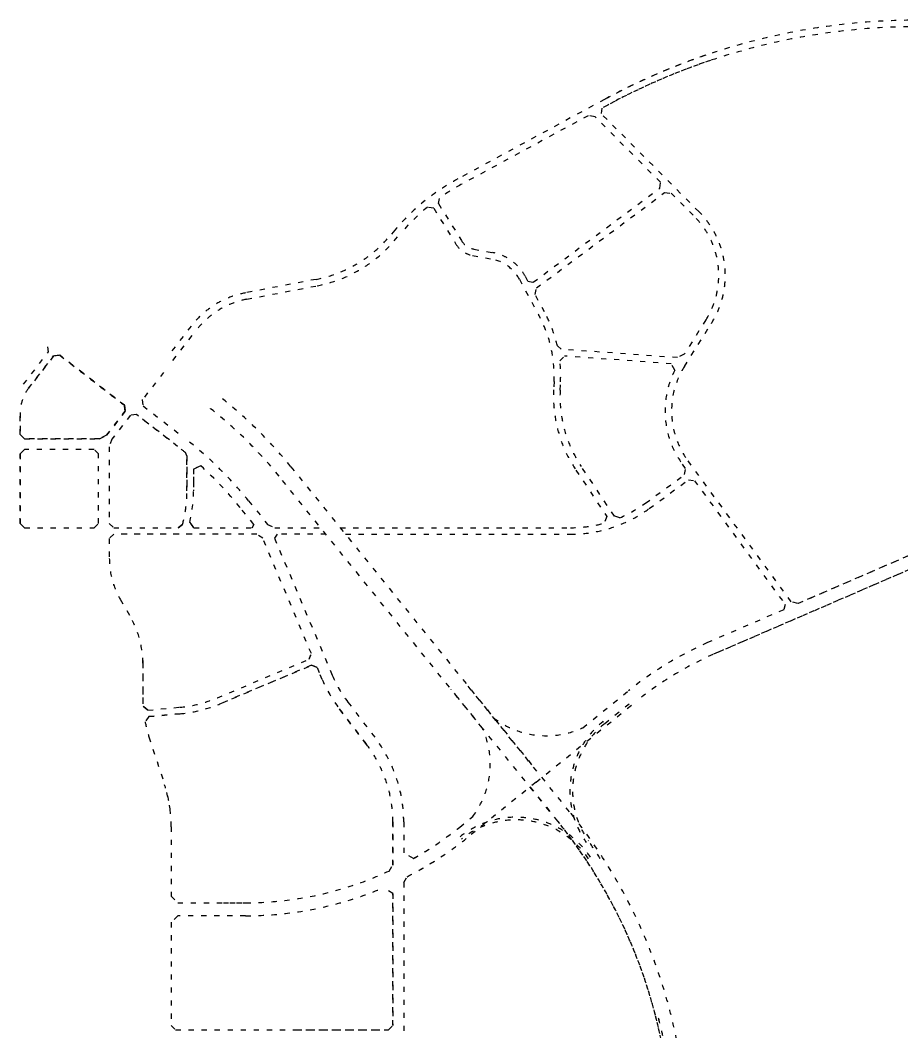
# Model space of a CAD drawing. Header units: millimetres. Extents: x 19715 to 35549, y 3563 to 14826.
# Drawn here: x 19715 to 21744, y 11551 to 13881 of the extents above; entities that cross this region are included whole.
import ezdxf

# ---------------------------------------------------------------- set-up
doc = ezdxf.new("R2010")
doc.units = ezdxf.units.MM
doc.linetypes.add('ACAD_ISO03W100', pattern=[30, 12, -18])
doc.layers.get('0').update_dxf_attribs({"color": 9, "linetype": 'ACAD_ISO03W100'})

msp = doc.modelspace()

# ---------------------------------------------------------------- linework, layer by layer
for p, q in [((21060.4, 13698.3), (20722.6, 13515.2)), ((21060.4, 13698.3), (20722.6, 13515.2)), ((21053.8, 13677.7), (21052, 13665.8)), ((21053.8, 13677.7), (21052, 13665.8)), ((21067.5, 13685.1), (21053.8, 13677.7)), ((21067.5, 13685.1), (21053.8, 13677.7)), ((21022.4, 13660.7), (20729.7, 13502)), ((21022.4, 13660.7), (20729.7, 13502)), ((21038.3, 13658.4), (21022.4, 13660.7)), ((21038.3, 13658.4), (21022.4, 13660.7)), ((21188.7, 13507.3), (21038.3, 13658.4)), ((21188.7, 13507.3), (21038.3, 13658.4)), ((21277.5, 13439.4), (21052, 13665.8)), ((21277.5, 13439.4), (21052, 13665.8)), ((20896.2, 13277.3), (21187.7, 13494.2)), ((20896.2, 13277.3), (21187.7, 13494.2)), ((21187.7, 13494.2), (21188.7, 13507.3)), ((21187.7, 13494.2), (21188.7, 13507.3)), ((20903.4, 13264), (21198.4, 13483.5)), ((20903.4, 13264), (21198.4, 13483.5)), ((21198.4, 13483.5), (21213.5, 13482.4)), ((21198.4, 13483.5), (21213.5, 13482.4)), ((21213.5, 13482.4), (21266.9, 13428.8)), ((21213.5, 13482.4), (21266.9, 13428.8)), ((20667.2, 13447.6), (20718.1, 13365.2)), ((20667.2, 13447.6), (20718.1, 13365.2)), ((20678.2, 13458.3), (20730.9, 13373.1)), ((20678.2, 13458.3), (20730.9, 13373.1)), ((20577.5, 13397.4), (20564.4, 13382)), ((20577.5, 13397.4), (20564.4, 13382)), ((20759.3, 13353.6), (20802.6, 13345.6)), ((20759.3, 13353.6), (20802.6, 13345.6)), ((20756.5, 13338.9), (20799.8, 13330.8)), ((20756.5, 13338.9), (20799.8, 13330.8)), ((20396.3, 13283.9), (20233.9, 13252.9)), ((20396.3, 13283.9), (20233.9, 13252.9)), ((20864.2, 13284), (20908.8, 13201.7)), ((20864.2, 13284), (20908.8, 13201.7)), ((20877.4, 13291.1), (20883.4, 13280.1)), ((20877.4, 13291.1), (20883.4, 13280.1)), ((20883.4, 13280.1), (20896.2, 13277.3)), ((20883.4, 13280.1), (20896.2, 13277.3)), ((20900.1, 13249.2), (20903.4, 13264)), ((20900.1, 13249.2), (20903.4, 13264)), ((20922, 13208.8), (20900.1, 13249.2)), ((20922, 13208.8), (20900.1, 13249.2)), ((21293.4, 13190.5), (21243.7, 13111.3)), ((21293.4, 13190.5), (21243.7, 13111.3)), ((21243.8, 13083.4), (21306.1, 13182.5)), ((21243.8, 13083.4), (21306.1, 13182.5)), ((20108.7, 13176.1), (20054.9, 13106.6)), ((20108.7, 13176.1), (20054.9, 13106.6)), ((20960.5, 13122.9), (20951.5, 13130.6)), ((20960.5, 13122.9), (20951.5, 13130.6)), ((21228.4, 13103.6), (20960.5, 13122.9)), ((21228.4, 13103.6), (20960.5, 13122.9)), ((20957.3, 13096.2), (20968, 13107.3)), ((20957.3, 13096.2), (20968, 13107.3)), ((21213.7, 13089.6), (20968, 13107.3)), ((21213.7, 13089.6), (20968, 13107.3)), ((21221.9, 13075.1), (21213.7, 13089.6)), ((21221.9, 13075.1), (21213.7, 13089.6)), ((21243.7, 13111.3), (21228.4, 13103.6)), ((21243.7, 13111.3), (21228.4, 13103.6)), ((20943.9, 13048.5), (20943, 13029.6)), ((20943.9, 13048.5), (20943, 13029.6)), ((20958, 13028.9), (20958.9, 13047.7)), ((20958, 13028.9), (20958.9, 13047.7)), ((21246.6, 12848.4), (21239.3, 12858.4)), ((21246.6, 12848.4), (21239.3, 12858.4)), ((21489.9, 12541.4), (21251.5, 12867.2)), ((21489.9, 12541.4), (21251.5, 12867.2)), ((20338.2, 12852.6), (20897.2, 12160.3)), ((20994.2, 12844.6), (21065.3, 12737.8)), ((20994.2, 12844.6), (21065.3, 12737.8)), ((21082.8, 12738.6), (21006.7, 12852.9)), ((21082.8, 12738.6), (21006.7, 12852.9)), ((21154.3, 12768.5), (21244.4, 12834.5)), ((21154.3, 12768.5), (21244.4, 12834.5)), ((21244.4, 12834.5), (21246.6, 12848.4)), ((21244.4, 12834.5), (21246.6, 12848.4)), ((21163.1, 12756.4), (21253.3, 12822.4)), ((21163.1, 12756.4), (21253.3, 12822.4)), ((21253.3, 12822.4), (21267.3, 12820.2)), ((21253.3, 12822.4), (21267.3, 12820.2)), ((21267.3, 12820.2), (21475.8, 12535.3)), ((21267.3, 12820.2), (21475.8, 12535.3)), ((22067.2, 12780.4), (21505, 12537.3)), ((22032.9, 12765.6), (21505, 12537.3)), ((21065.3, 12737.8), (21059.7, 12722.6)), ((21065.3, 12737.8), (21059.7, 12722.6)), ((21095, 12734.9), (21082.8, 12738.6)), ((21095, 12734.9), (21082.8, 12738.6)), ((20451.7, 12712), (20981.5, 12712)), ((20451.7, 12712), (20981.5, 12712)), ((20463.9, 12697), (20981.5, 12697)), ((20463.9, 12697), (20981.5, 12697)), ((21505, 12537.3), (21489.9, 12541.4))]:
    msp.add_line(p, q)
for points in [[(20678.2, 13458.3), (20681, 13471.8)], [(20678.2, 13458.3), (20681, 13471.8)], [(20667.2, 13447.6), (20652.4, 13450)], [(20667.2, 13447.6), (20652.4, 13450)], [(20575.9, 13372.3), (20588.9, 13387.7)], [(20575.9, 13372.3), (20588.9, 13387.7)], [(20236.7, 13238.2), (20399.1, 13269.2)], [(20236.7, 13238.2), (20399.1, 13269.2)], [(20066.8, 13097.4), (20120.6, 13166.9)], [(20066.8, 13097.4), (20120.6, 13166.9)], [(19723, 13042.5), (19780.4, 13116.7)], [(19723, 13042.5), (19780.4, 13116.7)], [(19723, 13042.5), (19780.4, 13116.7)], [(19780.4, 13116.7), (19778.6, 13130.7)], [(19780.4, 13116.7), (19778.6, 13130.7)], [(19780.4, 13116.7), (19778.6, 13130.7)], [(19734.8, 13033.3), (19792.3, 13107.5)], [(19734.8, 13033.3), (19792.3, 13107.5)], [(19734.8, 13033.3), (19792.3, 13107.5)], [(19792.3, 13107.5), (19806.3, 13109.3)], [(19792.3, 13107.5), (19806.3, 13109.3)], [(19792.3, 13107.5), (19806.3, 13109.3)], [(19806.3, 13109.3), (19955.2, 12994.1)], [(19806.3, 13109.3), (19955.2, 12994.1)], [(19806.3, 13109.3), (19955.2, 12994.1)], [(19997.2, 13007.5), (19996.4, 13006.5), (19998.2, 12992.4), (20016.3, 12978.4)], [(19997.2, 13007.5), (19996.4, 13006.5), (19998.2, 12992.4), (20016.3, 12978.4)], [(19715.5, 12927), (19715.5, 12976.7)], [(19715.5, 12927), (19715.5, 12976.7)], [(19715.5, 12927), (19715.5, 12976.7)], [(19957, 12980.1), (19914.3, 12924.9)], [(19957, 12980.1), (19914.3, 12924.9)], [(19957, 12980.1), (19914.3, 12924.9)], [(19955.2, 12994.1), (19957, 12980.1)], [(19955.2, 12994.1), (19957, 12980.1)], [(19955.2, 12994.1), (19957, 12980.1)], [(19982.9, 12972.7), (19968.9, 12970.9), (19926.6, 12916.3), (19920.5, 12898.4), (19920.5, 12722), (19930.5, 12712), (20079.1, 12712)], [(19982.9, 12972.7), (19968.9, 12970.9), (19926.6, 12916.3), (19920.5, 12898.4), (19920.5, 12722), (19930.5, 12712), (20079.1, 12712)], [(19982.9, 12972.7), (19968.9, 12970.9), (19926.6, 12916.3), (19920.5, 12898.4), (19920.5, 12722), (19930.5, 12712), (20079.1, 12712)], [(20077.5, 12899.4), (19982.9, 12972.7)], [(20058.6, 12914.1), (19982.9, 12972.7)], [(20058.6, 12914.1), (19982.9, 12972.7)], [(19725.5, 12917), (19715.5, 12927)], [(19725.5, 12917), (19715.5, 12927)], [(19725.5, 12917), (19715.5, 12927)], [(19898.2, 12917), (19725.5, 12917)], [(19898.2, 12917), (19725.5, 12917)], [(19898.2, 12917), (19725.5, 12917)], [(19914.3, 12924.9), (19898.2, 12917)], [(19914.3, 12924.9), (19898.2, 12917)], [(19914.3, 12924.9), (19898.2, 12917)], [(19715.5, 12882), (19725.5, 12892)], [(19715.5, 12882), (19725.5, 12892)], [(19715.5, 12882), (19725.5, 12892)], [(19715.5, 12722), (19715.5, 12882)], [(19715.5, 12722), (19715.5, 12882)], [(19715.5, 12722), (19715.5, 12882)], [(19725.5, 12712), (19885.5, 12712), (19895.5, 12722), (19895.5, 12882), (19885.5, 12892), (19725.5, 12892)], [(19725.5, 12712), (19885.5, 12712), (19895.5, 12722), (19895.5, 12882), (19885.5, 12892), (19725.5, 12892)], [(19725.5, 12712), (19885.5, 12712), (19895.5, 12722), (19895.5, 12882), (19885.5, 12892), (19725.5, 12892)], [(20099.2, 12877.4), (20095.5, 12885.1)], [(20099.2, 12877.4), (20099.2, 12796.8)], [(20099.2, 12852.2), (20099.2, 12796.8)], [(20099.2, 12852.2), (20099.2, 12796.8)], [(20114.2, 12847.1), (20131, 12854.5)], [(20114.2, 12847.1), (20114.2, 12796.8)], [(20114.2, 12829.4), (20114.2, 12796.8)], [(20114.2, 12829.4), (20114.2, 12796.8)], [(20778.6, 12251.4), (20311, 12830.6)], [(20252.7, 12719.8), (20221.5, 12758.4)], [(19725.5, 12712), (19715.5, 12722)], [(19725.5, 12712), (19715.5, 12722)], [(19725.5, 12712), (19715.5, 12722)], [(20088.8, 12719.4), (20079.1, 12712)], [(20088.8, 12719.4), (20079.1, 12712)], [(20088.8, 12719.4), (20079.1, 12712)], [(20115.3, 12712), (20105.6, 12724.4)], [(20115.3, 12712), (20105.6, 12724.4)], [(20115.3, 12712), (20105.6, 12724.4)], [(20252.7, 12719.8), (20249, 12712)], [(22010.1, 12723.1), (21309.4, 12420)], [(19930.5, 12697), (19920.5, 12687)], [(19930.5, 12697), (19920.5, 12687)], [(19930.5, 12697), (19920.5, 12687)], [(20259.7, 12697), (19930.5, 12697)], [(20201.2, 12697), (19930.5, 12697)], [(20201.2, 12697), (19930.5, 12697)], [(20115.3, 12712), (20249, 12712)], [(20115.3, 12712), (20191.3, 12712)], [(20115.3, 12712), (20191.3, 12712)], [(20273.6, 12687.8), (20259.7, 12697)], [(20306.8, 12697), (20300.7, 12687.8)], [(20418.9, 12697), (20306.8, 12697)], [(19920.5, 12687), (19920.5, 12641.1)], [(19920.5, 12687), (19920.5, 12641.1)], [(19920.5, 12687), (19920.5, 12641.1)], [(20385.4, 12422.3), (20273.6, 12687.8)], [(20300.7, 12687.8), (20433.7, 12372.2)], [(19945.6, 12547.4), (19969.1, 12506.6)], [(19945.6, 12547.4), (19969.1, 12506.6)], [(19945.6, 12547.4), (19969.1, 12506.6)], [(21475.8, 12535.3), (21472.5, 12523.3), (21297.4, 12447.6)], [(20380.1, 12409.2), (20385.4, 12422.3)], [(20380.1, 12409.2), (20385.4, 12422.3)], [(20380.1, 12409.2), (20385.4, 12422.3)], [(19997.6, 12406.2), (19997.6, 12320.9)], [(19997.6, 12406.2), (19997.6, 12320.9)], [(19997.6, 12406.2), (19997.6, 12320.9)], [(20169.2, 12320.4), (20380.1, 12409.2)], [(20169.2, 12320.4), (20380.1, 12409.2)], [(20169.2, 12320.4), (20380.1, 12409.2)], [(20175.1, 12306.5), (20385.9, 12395.4)], [(20175.1, 12306.5), (20385.9, 12395.4)], [(20175.1, 12306.5), (20385.9, 12395.4)], [(20385.9, 12395.4), (20399, 12390.1)], [(20385.9, 12395.4), (20399, 12390.1)], [(20385.9, 12395.4), (20399, 12390.1)], [(20399, 12390.1), (20410.6, 12362.5)], [(20399, 12390.1), (20410.6, 12362.5)], [(20399, 12390.1), (20410.6, 12362.5)], [(20979.7, 12058.1), (20738, 12357.4)], [(20952.5, 12036.1), (20707.1, 12340)], [(21010.3, 12251.6), (21115.2, 12336.4)], [(20009.1, 12292), (19998.2, 12301.3)], [(20009.1, 12292), (19998.2, 12301.3)], [(20009.1, 12292), (19998.2, 12301.3)], [(20009.1, 12292), (20082, 12298.6)], [(20009.1, 12292), (20082, 12298.6)], [(20009.1, 12292), (20082, 12298.6)], [(20469.4, 12310.5), (20532.9, 12227.3)], [(21060.8, 12261.6), (21130.3, 12317.7)], [(20011.7, 12277.2), (20002.8, 12265.3)], [(20011.7, 12277.2), (20002.8, 12265.3)], [(20011.7, 12277.2), (20002.8, 12265.3)], [(20011.7, 12277.2), (20083.3, 12283.7)], [(20011.7, 12277.2), (20083.3, 12283.7)], [(20011.7, 12277.2), (20083.3, 12283.7)], [(20449.5, 12295.4), (20513, 12212.2)], [(20449.5, 12295.4), (20513, 12212.2)], [(20449.5, 12295.4), (20513, 12212.2)], [(20011.7, 12230.6), (20047.6, 12120.4)], [(20011.7, 12230.6), (20047.6, 12120.4)], [(20011.7, 12230.6), (20047.6, 12120.4)], [(20902.4, 12126), (20745.8, 11999.5)], [(20727, 12022.9), (20756.8, 12047)], [(20063, 12023.6), (20062.9, 11863.6)], [(20063, 12023.6), (20062.9, 11863.6)], [(20573, 12034.7), (20573, 11935.2)], [(20573, 12034.7), (20573, 11935.2)], [(20573, 12034.7), (20573, 11935.2)], [(20598, 12034.7), (20598, 11963.4)], [(20598, 12034.7), (20598, 11963.4)], [(20598, 12034.7), (20598, 11963.4)], [(20620.3, 11950.4), (20598, 11963.4)], [(20620.3, 11950.4), (20598, 11963.4)], [(20620.3, 11950.4), (20598, 11963.4)], [(20564.3, 11921.6), (20573, 11935.2)], [(20564.3, 11921.6), (20573, 11935.2)], [(20564.3, 11921.6), (20573, 11935.2)], [(20598, 11895.3), (20606.1, 11908.6)], [(20598, 11895.3), (20606.1, 11908.6)], [(20598, 11895.3), (20606.1, 11908.6)], [(20573, 11869.5), (20552.1, 11883.4)], [(20573, 11869.5), (20552.1, 11883.4)], [(20573, 11869.5), (20552.1, 11883.4)], [(20598, 11895.3), (20598, 11184)], [(20598, 11895.3), (20598, 11184)], [(20598, 11895.3), (20598, 11184)], [(20062.9, 11863.6), (20077.9, 11848.6)], [(20062.9, 11863.6), (20077.9, 11848.6)], [(20573, 11869.5), (20573, 11566.1)], [(20573, 11869.5), (20573, 11566.1)], [(20573, 11869.5), (20573, 11566.1)], [(20077.9, 11848.6), (20233.8, 11848.6)], [(20077.9, 11848.6), (20233.8, 11848.6)], [(20183.1, 11848.6), (20233.8, 11848.6)], [(20077.9, 11818.6), (20062.9, 11803.6)], [(20077.9, 11818.6), (20062.9, 11803.6)], [(20233.8, 11818.6), (20077.9, 11818.6)], [(20233.8, 11818.6), (20077.9, 11818.6)], [(20233.8, 11818.6), (20200.3, 11818.6)], [(20062.9, 11803.6), (20062.9, 11566.1)], [(20062.9, 11803.6), (20062.9, 11566.1)], [(20062.9, 11566.1), (20072.9, 11556.1)], [(20062.9, 11566.1), (20072.9, 11556.1)], [(20072.9, 11556.1), (20563, 11556.1)], [(20072.9, 11556.1), (20563, 11556.1)], [(20351.3, 11556.1), (20563, 11556.1)], [(20563, 11556.1), (20573, 11566.1)], [(20563, 11556.1), (20573, 11566.1)], [(20563, 11556.1), (20573, 11566.1)]]:
    msp.add_lwpolyline(points)
for points in [[(20652.4, 13450, 0.045267), (20588.9, 13387.7)], [(20652.4, 13450, 0.045267), (20588.9, 13387.7)], [(20399.1, 13269.2, 0.17125), (20575.9, 13372.3)], [(20399.1, 13269.2, 0.17125), (20575.9, 13372.3)], [(20236.7, 13238.2, 0.182865), (20120.6, 13166.9)], [(20236.7, 13238.2, 0.182865), (20120.6, 13166.9)], [(20045.4, 13069.7), (19996.4, 13006.5), (19998.2, 12992.4), (20092.8, 12919.2, -0.058297), (20241, 12774.1), (20284.8, 12719.8), (20301.1, 12712), (20406.8, 12712)], [(19734.8, 13033.3, 0.166161), (19715.5, 12976.7)], [(19734.8, 13033.3, 0.166161), (19715.5, 12976.7)], [(19734.8, 13033.3, 0.166161), (19715.5, 12976.7)], [(20311, 12830.6, 0.058297), (20147.9, 12990.4)], [(20058.6, 12914.1), (19982.9, 12972.7), (19968.9, 12970.9), (19926.6, 12916.3), (19920.5, 12898.4), (19920.5, 12722), (19930.5, 12712), (20079.1, 12712), (20088.8, 12719.4, 0.067078), (20099.2, 12796.8), (20099.2, 12852.2)], [(20058.6, 12914.1), (19982.9, 12972.7), (19968.9, 12970.9), (19926.6, 12916.3), (19920.5, 12898.4), (19920.5, 12722), (19930.5, 12712), (20079.1, 12712), (20088.8, 12719.4, 0.067078), (20099.2, 12796.8), (20099.2, 12852.2)], [(20095.5, 12885.1, 0.006644), (20077.5, 12899.4)], [(20221.5, 12758.4, 0.038123), (20131, 12854.5)], [(20114.2, 12829.4), (20114.2, 12796.8, -0.059512), (20105.6, 12724.4), (20115.3, 12712), (20191.3, 12712)], [(20114.2, 12829.4), (20114.2, 12796.8, -0.059512), (20105.6, 12724.4), (20115.3, 12712), (20191.3, 12712)], [(20088.8, 12719.4, 0.067078), (20099.2, 12796.8)], [(20088.8, 12719.4, 0.067078), (20099.2, 12796.8)], [(20088.8, 12719.4, 0.067078), (20099.2, 12796.8)], [(20105.6, 12724.4, 0.059512), (20114.2, 12796.8)], [(20105.6, 12724.4, 0.059512), (20114.2, 12796.8)], [(20105.6, 12724.4, 0.059512), (20114.2, 12796.8)], [(22255.8, 12543.5, 0.074135), (22152.2, 12693.1), (22101.2, 12747.1), (22077.2, 12752.1), (21309.4, 12420)], [(20201.2, 12697), (19930.5, 12697), (19920.5, 12687), (19920.5, 12641.1, 0.131652), (19945.6, 12547.4), (19969.1, 12506.6, -0.131652), (19997.6, 12400.4), (19997.6, 12318.4, 0.014832), (19998.2, 12301.3), (20009.1, 12292), (20082, 12298.6, 0.077351), (20169.2, 12320.4), (20380.1, 12409.2), (20384, 12418.7)], [(20201.2, 12697), (19930.5, 12697), (19920.5, 12687), (19920.5, 12641.1, 0.131652), (19945.6, 12547.4), (19969.1, 12506.6, -0.131652), (19997.6, 12400.4), (19997.6, 12318.4, 0.014832), (19998.2, 12301.3), (20009.1, 12292), (20082, 12298.6, 0.077351), (20169.2, 12320.4), (20380.1, 12409.2), (20384, 12418.7)], [(19920.5, 12641.1, 0.131652), (19945.6, 12547.4)], [(19920.5, 12641.1, 0.131652), (19945.6, 12547.4)], [(19920.5, 12641.1, 0.131652), (19945.6, 12547.4)], [(19997.6, 12400.4, 0.131652), (19969.1, 12506.6)], [(19997.6, 12400.4, 0.131652), (19969.1, 12506.6)], [(19997.6, 12400.4, 0.131652), (19969.1, 12506.6)], [(21297.4, 12447.6, 0.065764), (21115.2, 12336.4)], [(20902.4, 12126), (21134.1, 12313, -0.065744), (21309.5, 12420.1)], [(20183.1, 11848.6), (20233.8, 11848.6, 0.109054), (20564.3, 11921.6), (20573, 11935.2), (20573, 12034.7, 0.164382), (20513, 12212.2), (20449.5, 12295.4, -0.063307), (20410.6, 12362.5), (20399, 12390.1), (20385.9, 12395.4), (20175.1, 12306.5, -0.077351), (20083.3, 12283.7), (20011.7, 12277.2), (20002.8, 12265.3, 0.0312), (20011.7, 12230.6), (20047.6, 12120.4, -0.048432), (20060.7, 12061.4, -0.048432)], [(20433.7, 12372.2, 0.063307), (20469.4, 12310.5)], [(20410.6, 12362.5, 0.063307), (20449.5, 12295.4)], [(20410.6, 12362.5, 0.063307), (20449.5, 12295.4)], [(20410.6, 12362.5, 0.063307), (20449.5, 12295.4)], [(19997.6, 12320.9, 0.016987), (19998.2, 12301.3)], [(19997.6, 12320.9, 0.016987), (19998.2, 12301.3)], [(19997.6, 12320.9, 0.016987), (19998.2, 12301.3)], [(20082, 12298.6, 0.077351), (20169.2, 12320.4)], [(20082, 12298.6, 0.077351), (20169.2, 12320.4)], [(20082, 12298.6, 0.077351), (20169.2, 12320.4)], [(20083.3, 12283.7, 0.077351), (20175.1, 12306.5)], [(20083.3, 12283.7, 0.077351), (20175.1, 12306.5)], [(20083.3, 12283.7, 0.077351), (20175.1, 12306.5)], [(20002.8, 12265.3, 0.0312), (20011.7, 12230.6)], [(20002.8, 12265.3, 0.0312), (20011.7, 12230.6)], [(20002.8, 12265.3, 0.0312), (20011.7, 12230.6)], [(20756.8, 12047, 0.276668), (20778.6, 12251.4)], [(20805.9, 12273.4, 0.276668), (21010.3, 12251.6)], [(21057.1, 12266.3, 0.395105), (21018.1, 11987.4)], [(21060.8, 12261.6, 0.395105), (21023, 11990.8)], [(20573, 12034.7, 0.164382), (20513, 12212.2)], [(20573, 12034.7, 0.164382), (20513, 12212.2)], [(20573, 12034.7, 0.164382), (20513, 12212.2)], [(20598, 12034.7, 0.164382), (20532.9, 12227.3)], [(20060.7, 12061.4, 0.048432), (20047.6, 12120.4)], [(20063, 12023.6, 0.078865), (20047.6, 12120.4)], [(20063, 12023.6, 0.078865), (20047.6, 12120.4)], [(20888.8, 12115), (20952.5, 12036.1, -0.122605), (21193.4, 11518.1), (21193.3, 11458, -0.003229), (21195.3, 11443, -0.003229)], [(20598, 12034.7, 0.055812), (20590.1, 12105, 0.055812)], [(20598, 12034.7, 0.055812), (20590.1, 12105, 0.055812)], [(21028, 11953.3, 0.441977), (20726.9, 11999.7)], [(21249.9, 11293.3, 0.171463), (20979.7, 12058.1)], [(21249.9, 11293.3, 0.171463), (20979.7, 12058.1)], [(20620.3, 11950.4, 0.041128), (20727, 12022.9)], [(21023, 11949.9, 0.441977), (20730.7, 11995.1)], [(21214.9, 11293.3, 0.171463), (20952.5, 12036.1, 0.171463)], [(20606.1, 11908.6, 0.05126), (20745.8, 11999.5)], [(20620.3, 11950.4, 0.018991), (20671.1, 11981.7, 0.018991)], [(20620.3, 11950.4, 0.018991), (20671.1, 11981.7, 0.018991)], [(21050.3, 11950.3, 0.010081), (21023, 11990.8)], [(20606.1, 11908.6, 0.02902), (20687.5, 11956.6, 0.02902)], [(20606.1, 11908.6, 0.02902), (20687.5, 11956.6, 0.02902)], [(20233.8, 11848.6, 0.109054), (20564.3, 11921.6)], [(20233.8, 11848.6, 0.109054), (20564.3, 11921.6)], [(20233.8, 11848.6, 0.109054), (20564.3, 11921.6)], [(20351.3, 11556.1), (20563, 11556.1), (20573, 11566.1), (20573, 11869.5), (20552.1, 11883.4, -0.100639), (20233.8, 11818.6), (20200.3, 11818.6)], [(20233.8, 11818.6, 0.100639), (20552.1, 11883.4)], [(20233.8, 11818.6, 0.100639), (20552.1, 11883.4)], [(20233.8, 11818.6, 0.100639), (20552.1, 11883.4)], [(20837.2, 11166.9, 0.548084), (21182.4, 11588.9)], [(20837.2, 11166.9, 0.548084), (21182.4, 11588.9)], [(20837.2, 11166.9, 0.548084), (21182.4, 11588.9)]]:
    msp.add_lwpolyline(points, format="xyb")
for points in [[(19734.8, 13033.3, 0.166161), (19715.5, 12976.7), (19715.5, 12927), (19725.5, 12917), (19898.2, 12917), (19914.3, 12924.9), (19957, 12980.1), (19955.2, 12994.1), (19806.3, 13109.3), (19792.3, 13107.5), (19734.8, 13033.3, 0.166161)], [(19734.8, 13033.3, 0.166161), (19715.5, 12976.7), (19715.5, 12927), (19725.5, 12917), (19898.2, 12917), (19914.3, 12924.9), (19957, 12980.1), (19955.2, 12994.1), (19806.3, 13109.3), (19792.3, 13107.5), (19734.8, 13033.3, 0.166161)], [(19734.8, 13033.3, 0.166161), (19715.5, 12976.7), (19715.5, 12927), (19725.5, 12917), (19898.2, 12917), (19914.3, 12924.9), (19957, 12980.1), (19955.2, 12994.1), (19806.3, 13109.3), (19792.3, 13107.5), (19734.8, 13033.3, 0.166161)], [(19982.9, 12972.7), (19968.9, 12970.9), (19926.6, 12916.3), (19920.5, 12898.4), (19920.5, 12722), (19930.5, 12712), (20079.1, 12712), (20088.8, 12719.4, 0.067078), (20099.2, 12796.8), (20099.2, 12877.4), (20095.5, 12885.1, 0.006644), (20077.5, 12899.4), (19982.9, 12972.7)], [(20131, 12854.5), (20114.2, 12847.1), (20114.2, 12796.8, -0.059512), (20105.6, 12724.4), (20115.3, 12712), (20249, 12712), (20252.7, 12719.8), (20221.5, 12758.4, 0.038123), (20131, 12854.5)], [(19997.6, 12400.4), (19997.6, 12318.4, 0.014832), (19998.2, 12301.3), (20009.1, 12292), (20082, 12298.6, 0.077351), (20169.2, 12320.4), (20380.1, 12409.2), (20385.4, 12422.3), (20273.6, 12687.8), (20259.7, 12697), (19930.5, 12697), (19920.5, 12687), (19920.5, 12641.1, 0.131652), (19945.6, 12547.4), (19969.1, 12506.6, -0.131652), (19997.6, 12400.4)], [(20233.8, 11848.6, 0.109054), (20564.3, 11921.6), (20573, 11935.2), (20573, 12034.7, 0.164382), (20513, 12212.2), (20449.5, 12295.4, -0.063307), (20410.6, 12362.5), (20399, 12390.1), (20385.9, 12395.4), (20175.1, 12306.5, -0.077351), (20083.3, 12283.7), (20011.7, 12277.2), (20002.8, 12265.3, 0.0312), (20011.7, 12230.6), (20047.6, 12120.4, -0.078865), (20063, 12023.6), (20062.9, 11863.6), (20077.9, 11848.6), (20233.8, 11848.6, 0.109054)], [(20233.8, 11848.6, 0.109054), (20564.3, 11921.6), (20573, 11935.2), (20573, 12034.7, 0.164382), (20513, 12212.2), (20449.5, 12295.4, -0.063307), (20410.6, 12362.5), (20399, 12390.1), (20385.9, 12395.4), (20175.1, 12306.5, -0.077351), (20083.3, 12283.7), (20011.7, 12277.2), (20002.8, 12265.3, 0.0312), (20011.7, 12230.6), (20047.6, 12120.4, -0.078865), (20063, 12023.6), (20062.9, 11863.6), (20077.9, 11848.6), (20233.8, 11848.6, 0.109054)], [(20062.9, 11566.1), (20072.9, 11556.1), (20563, 11556.1), (20573, 11566.1), (20573, 11869.5), (20552.1, 11883.4, -0.100639), (20233.8, 11818.6), (20077.9, 11818.6), (20062.9, 11803.6), (20062.9, 11566.1)], [(20062.9, 11566.1), (20072.9, 11556.1), (20563, 11556.1), (20573, 11566.1), (20573, 11869.5), (20552.1, 11883.4, -0.100639), (20233.8, 11818.6), (20077.9, 11818.6), (20062.9, 11803.6), (20062.9, 11566.1)]]:
    msp.add_lwpolyline(points, format="xyb", close=True)
msp.add_lwpolyline([(19895.5, 12882), (19885.5, 12892), (19725.5, 12892), (19715.5, 12882), (19715.5, 12722), (19725.5, 12712), (19885.5, 12712), (19895.5, 12722), (19895.5, 12882)], close=True)
msp.add_lwpolyline([(19895.5, 12882), (19885.5, 12892), (19725.5, 12892), (19715.5, 12882), (19715.5, 12722), (19725.5, 12712), (19885.5, 12712), (19895.5, 12722), (19895.5, 12882)], close=True)
msp.add_lwpolyline([(19895.5, 12882), (19885.5, 12892), (19725.5, 12892), (19715.5, 12882), (19715.5, 12722), (19725.5, 12712), (19885.5, 12712), (19895.5, 12722), (19895.5, 12882)], close=True)
for centre, radius, start, end in [((21778.8, 12373), 1507.5, 83.8151, 118.4621), ((21778.8, 12373), 1492.5, 83.8151, 118.4621), ((21778.8, 12373), 1507.5, 108.7953, 118.4621), ((21778.8, 12373), 1492.5, 108.5456, 118.4621), ((20964.4, 13069), 507.5, 118.4621, 139.6825), ((20964.4, 13069), 507.5, 118.4621, 139.6825), ((20964.4, 13069), 492.5, 118.4621, 125.1386), ((20964.4, 13069), 492.5, 118.4621, 125.1386), ((21130.5, 13293), 207.5, 327.8488, 44.8769), ((21130.5, 13293), 207.5, 327.8488, 44.8769), ((21130.5, 13293), 192.5, 327.8488, 44.8769), ((21130.5, 13293), 192.5, 327.8488, 44.8769), ((20341.4, 13571.2), 292.5, 280.812, 319.6825), ((20341.4, 13571.2), 292.5, 280.812, 319.6825), ((20767, 13395.4), 42.5, 211.696, 259.4676), ((20767, 13395.4), 42.5, 211.696, 259.4676), ((20767, 13395.4), 57.5, 211.696, 259.4676), ((20767, 13395.4), 57.5, 211.696, 259.4676), ((20782.9, 13239.9), 107.5, 28.4621, 79.4676), ((20782.9, 13239.9), 107.5, 28.4621, 79.4676), ((20782.9, 13239.9), 92.5, 28.4621, 79.4676), ((20782.9, 13239.9), 92.5, 28.4621, 79.4676), ((20272.8, 13049.1), 207.5, 100.812, 142.2635), ((20272.8, 13049.1), 207.5, 100.812, 142.2635), ((20651.7, 13062.3), 307.5, 12.8369, 28.4621), ((20651.7, 13062.3), 307.5, 12.8369, 28.4621), ((20651.7, 13062.3), 292.5, 357.2898, 28.4621), ((20651.7, 13062.3), 292.5, 357.2898, 28.4621), ((20651.7, 13062.3), 307.5, 357.2898, 6.3325), ((20651.7, 13062.3), 307.5, 357.2898, 6.3325), ((21406.8, 12980.9), 207.5, 153.0094, 216.2023), ((21406.8, 12980.9), 207.5, 153.0094, 216.2023), ((21406.8, 12980.9), 192.5, 147.8488, 216.2023), ((21406.8, 12980.9), 192.5, 147.8488, 216.2023), ((21250.1, 13015.1), 307.5, 177.2898, 213.6607), ((21250.1, 13015.1), 307.5, 177.2898, 213.6607), ((21250.1, 13015.1), 292.5, 177.2898, 213.6607), ((21250.1, 13015.1), 292.5, 177.2898, 213.6607), ((19546.6, 12213.4), 1017.5, 38.918, 52.2635), ((20981.5, 13004.5), 292.5, 292.8301, 306.2023), ((20981.5, 13004.5), 292.5, 292.8301, 306.2023), ((20981.5, 13004.5), 307.5, 270, 306.2023), ((20981.5, 13004.5), 307.5, 270, 306.2023), ((20981.5, 13004.5), 292.5, 270, 285.493), ((20981.5, 13004.5), 292.5, 270, 285.493), ((20875.1, 11488), 323.4, 263.2674, 18.1732)]:
    msp.add_arc(centre, radius, start, end)

doc.saveas('drawing.dxf')
